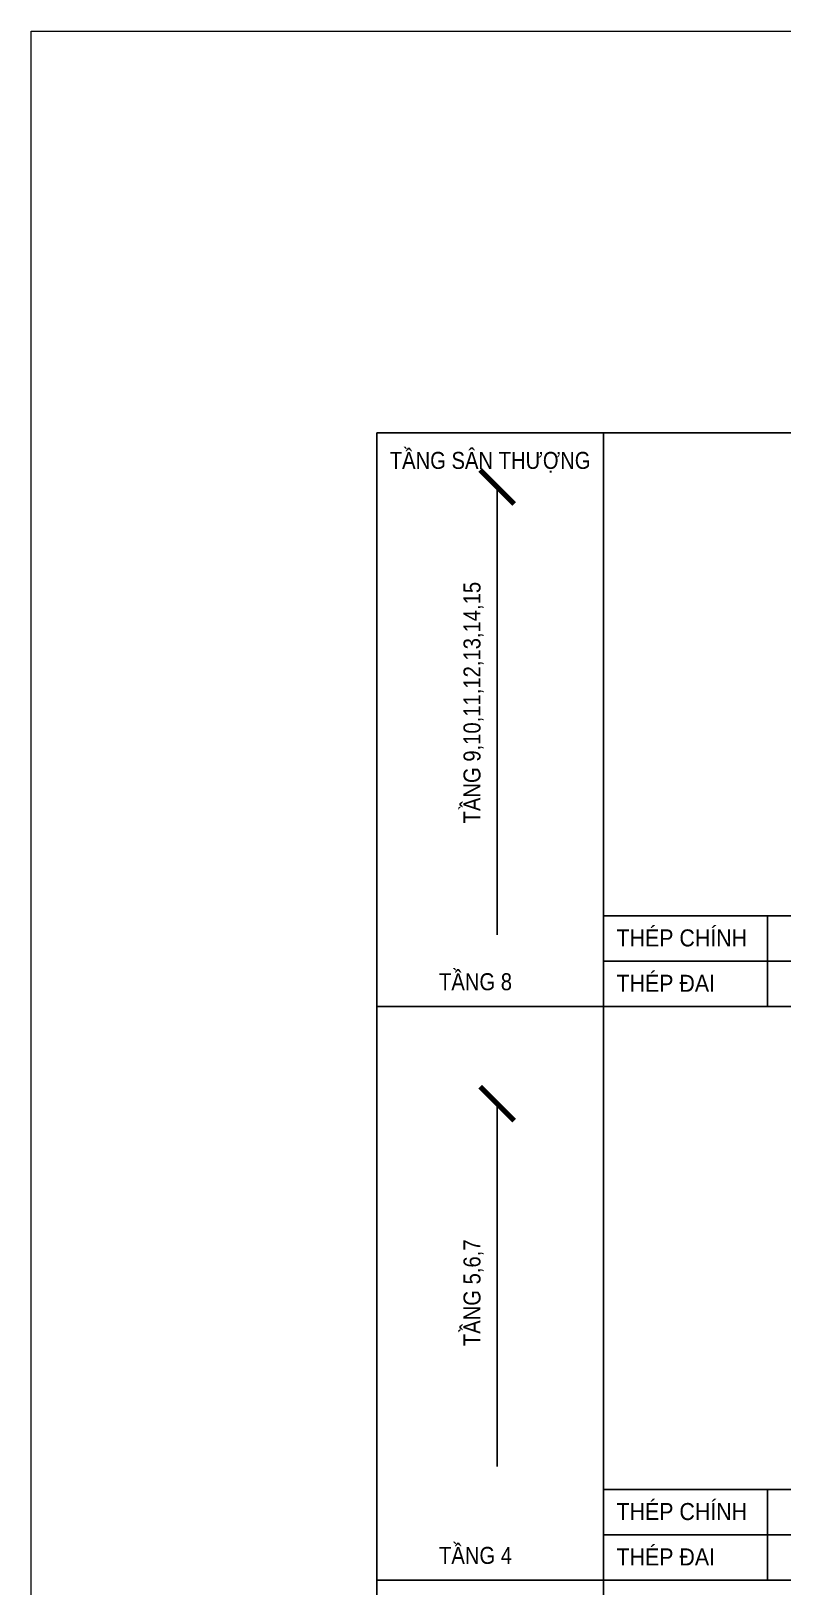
# Model space of a CAD drawing. Header units: millimetres. Extents: x -146909 to 4830753, y -683702 to -336947.
# Drawn here: x 4530568 to 4533880, y -441617 to -434762 of the extents above; entities that cross this region are included whole.
import ezdxf
from ezdxf.enums import TextEntityAlignment as Align

# ---------------------------------------------------------------- set-up
doc = ezdxf.new("R2010")
doc.units = ezdxf.units.MM
doc.header["$MEASUREMENT"] = 0
for name, color, linetype, lineweight in [('chunho.q', 1, 'Continuous', 13), ('DBAO', 2, 'Continuous', 13), ('STICK', 1, 'Continuous', 9)]:
    doc.layers.add(name, color=color, linetype=linetype, lineweight=lineweight)
for name, color, linetype in [('DM', 1, 'Continuous'), ('TBL', 1, 'Continuous'), ('TX', 214, 'Continuous')]:
    doc.layers.add(name, color=color, linetype=linetype)
doc.styles.add('arial', font='arial.ttf', dxfattribs={"width": 0.85})
doc.dimstyles.new('TTP-50', dxfattribs={"dimscale": 50, "dimtxt": 2.5, "dimasz": 1, "dimexe": 1, "dimexo": 1, "dimgap": 0.09, "dimtad": 0, "dimdec": 4, "dimzin": 9, "dimdsep": 46, "dimtxsty": 'arial', "dimblk": 'Stick', "dimcen": 0.09, "dimdle": 1.5, "dimclrd": 256, "dimclre": 256, "dimclrt": 1, "dimadec": 0, "dimazin": 0, "dimtfac": 1, "dimtdec": 4, "dimtmove": 0, "dimatfit": 3, "dimldrblk": 'ARCHTICK', "dimfxl": 1, "dimtvp": 1, "dimtolj": 1, "dimtzin": 0, "dimarcsym": 0})

# ---------------------------------------------------------------- blocks, each defined once
blk = doc.blocks.new('Stick')
at = {"layer": 'STICK'}
h = blk.add_hatch(color=256, dxfattribs=at)
edge = h.paths.add_edge_path()
edge.add_line((0.3, 0.5), (-0.5, -0.3))
edge.add_arc((-0.4, -0.4), 0.141, 135, 315)
edge.add_line((-0.3, -0.5), (0.5, 0.3))
edge.add_arc((0.4, 0.4), 0.141, 315, 495)
blk.add_line((1, 0), (-1, 0), dxfattribs=at)
blk.add_lwpolyline([(0.3, 0.5), (-0.5, -0.3, 1), (-0.3, -0.5), (0.5, 0.3, 1), (0.3, 0.5, 1)], format="xyb", dxfattribs=at)

msp = doc.modelspace()

# ---------------------------------------------------------------- linework, layer by layer
at = {"layer": 'DBAO', "color": 1}
msp.add_lwpolyline([(4547317.55124, -448761.98892), (4530567.55124, -448761.98892), (4530567.55124, -434761.98892), (4547317.55124, -434761.98892)], close=True, dxfattribs=at)
at = {"layer": 'TBL'}
for p, q in [((4532090.51977, -436532.74482), (4532090.51977, -447043.47578)), ((4532090.51977, -436532.74482), (4545354.62621, -436532.74482)), ((4533090.51977, -436532.74482), (4533090.51977, -447043.47578)), ((4533090.51977, -438660.42756), (4545354.62621, -438660.42756)), ((4533812.11391, -438660.42756), (4533812.11391, -439060.42756)), ((4532090.51977, -439060.42756), (4545354.62621, -439060.42756)), ((4533090.51977, -441188.1103), (4545354.62621, -441188.1103)), ((4533812.11391, -441188.1103), (4533812.11391, -441588.1103)), ((4532090.51977, -441588.1103), (4545354.62621, -441588.1103))]:
    msp.add_line(p, q, dxfattribs=at)
at = {"layer": 'TBL', "color": 8}
for p, q in [((4533090.51977, -438860.42756), (4545354.62621, -438860.42756)), ((4533090.51977, -441388.1103), (4545354.62621, -441388.1103))]:
    msp.add_line(p, q, dxfattribs=at)

# ---------------------------------------------------------------- texts
at = {"layer": 'chunho.q', "color": 1, "style": 'arial', "width": 0.85}
for s, p in [('TẦNG SÂN THƯỢNG', (4532148.00717, -436691.09609)), ('TẦNG 8', (4532365.16476, -438988.42756)), ('TẦNG 4', (4532365.16476, -441516.1103))]:
    msp.add_text(s, height=75, dxfattribs=at).set_placement(p)
for s, p in [('TẦNG 9,10,11,12,13,14,15', (4532547.85217, -438253.24924)), ('TẦNG 5,6,7', (4532547.85217, -440556.67547))]:
    msp.add_text(s, height=75, rotation=90, dxfattribs=at).set_placement(p)
at = {"layer": 'TX', "color": 2, "style": 'arial', "width": 0.9}
for s, p in [('THÉP CHÍNH', (4533146.77856, -438757.74318)), ('THÉP ĐAI', (4533146.77856, -438957.74318)), ('THÉP CHÍNH', (4533146.77856, -441285.42592)), ('THÉP ĐAI', (4533146.77856, -441485.42592))]:
    msp.add_text(s, height=75, dxfattribs=at).set_placement(p, align=Align.MIDDLE_LEFT)

# ---------------------------------------------------------------- leaders
at = {"layer": 'DM'}
for points in [[(4532621.08285, -436770.88674), (4532621.08285, -438744.53038)], [(4532621.08285, -439488.26074), (4532621.08285, -441086.45376)]]:
    msp.add_leader(points, dimstyle='TTP-50', override={"dimasz": 3, "dimgap": 0.09, "dimtad": 0}, dxfattribs=at)

doc.saveas('drawing.dxf')
